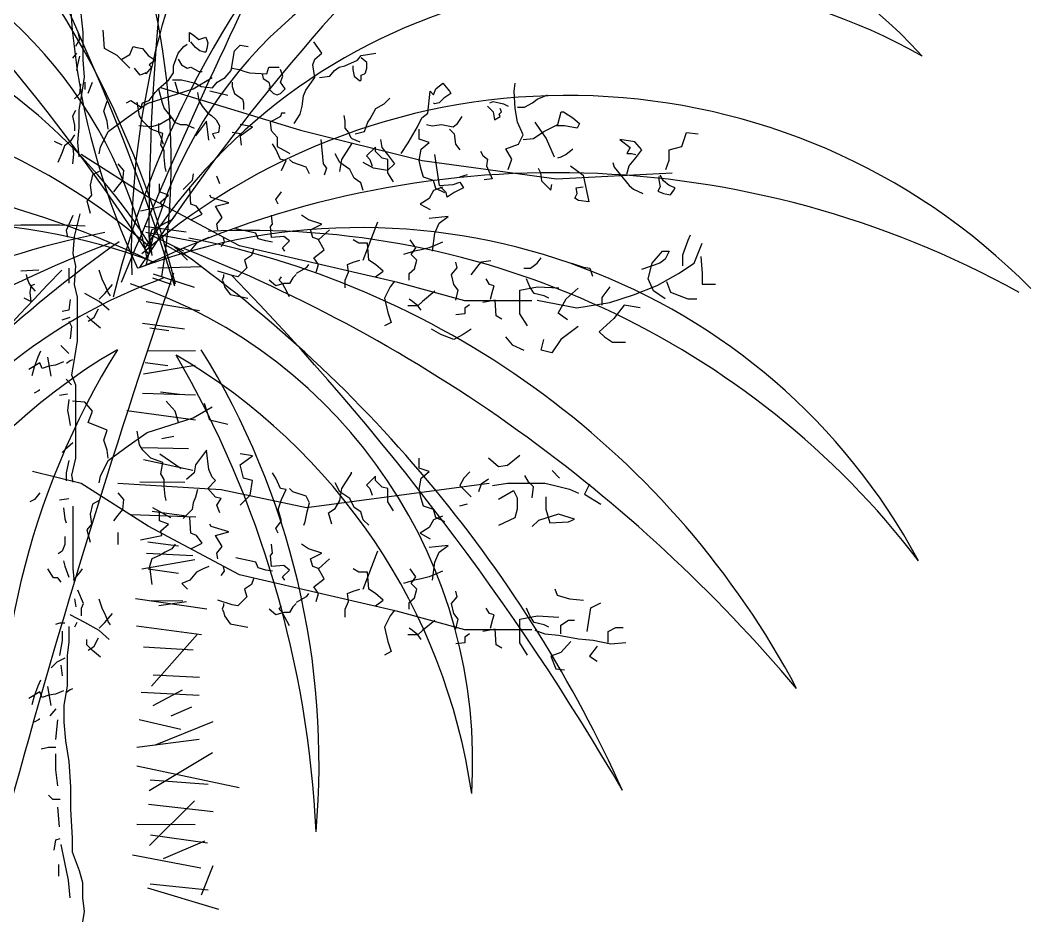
# Model space of a CAD drawing. Header units: millimetres. Extents: x 12377 to 30673, y 89761 to 101952.
# Drawn here: x 27185.1 to 27482.4, y 98286.8 to 98550.4 of the extents above; entities that cross this region are included whole.
import ezdxf

# ---------------------------------------------------------------- set-up
doc = ezdxf.new("R2010")
doc.units = ezdxf.units.MM

# ---------------------------------------------------------------- blocks, each defined once
blk = doc.blocks.new('A$C22A02627')
for p, q in [((240.97, 428.53), (240.58, 432.43)), ((241.36, 425.02), (240.97, 428.53)), ((239.65, 425.41), (240.22, 422.84)), ((247.61, 420.17), (247.27, 425.59)), ((240.22, 422.84), (239.08, 420.84)), ((241.36, 421.51), (241.36, 425.02)), ((272.65, 424.91), (273.66, 424.23)), ((272.65, 424.23), (272.65, 424.91)), ((272.65, 422.2), (272.65, 424.23)), ((274.34, 420.51), (272.99, 422.2)), ((273.66, 424.23), (275.36, 422.88)), ((275.36, 422.88), (277.39, 423.56)), ((277.39, 423.56), (278.06, 421.86)), ((311.56, 418.81), (309.2, 422.2)), ((241.36, 416.84), (241.36, 421.51)), ((251.33, 418.14), (247.61, 420.17)), ((255.05, 418.48), (256.07, 420.85)), ((256.07, 420.85), (257.08, 420.51)), ((257.08, 420.51), (258.77, 420.17)), ((258.77, 420.17), (260.47, 418.14)), ((269.26, 418.81), (270.96, 420.85)), ((270.96, 420.85), (271.97, 421.52)), ((275.69, 419.49), (274.34, 420.51)), ((277.05, 419.15), (275.69, 419.49)), ((277.72, 420.17), (277.39, 419.15)), ((278.06, 421.86), (277.72, 420.17)), ((284.83, 413.73), (285.85, 419.49)), ((285.85, 419.49), (287.54, 421.19)), ((287.54, 421.19), (289.91, 420.85)), ((239.36, 418.84), (238.22, 417.41)), ((240.22, 417.98), (239.65, 415.41)), ((241.75, 411.77), (241.36, 416.84)), ((253.02, 416.44), (251.33, 418.14)), ((252.68, 417.12), (255.05, 418.48)), ((255.05, 414.41), (253.02, 416.44)), ((260.47, 418.14), (262.5, 416.78)), ((262.5, 416.78), (260.8, 415.43)), ((267.91, 415.09), (269.26, 418.81)), ((269.26, 417.12), (270.28, 415.43)), ((277.39, 419.15), (277.05, 419.15)), ((308.86, 415.43), (309.53, 417.12)), ((309.53, 417.12), (311.56, 418.81)), ((318.33, 415.09), (322.06, 416.78)), ((322.06, 416.78), (323.07, 418.14)), ((323.07, 418.14), (327.47, 418.81)), ((324.76, 416.11), (323.07, 417.46)), ((239.65, 415.41), (239.36, 413.69)), ((258.1, 412.38), (256.4, 414.41)), ((261.48, 414.75), (259.79, 412.72)), ((260.8, 415.43), (261.48, 414.75)), ((267.91, 413.06), (267.91, 415.09)), ((270.28, 415.43), (271.97, 414.41)), ((271.97, 414.41), (272.99, 414.75)), ((272.99, 414.75), (275.36, 413.4)), ((275.36, 413.4), (276.37, 413.4)), ((283.14, 411.7), (284.83, 413.73)), ((285.17, 414.41), (287.2, 414.07)), ((287.2, 414.07), (288.89, 413.4)), ((288.89, 413.4), (290.25, 413.06)), ((295.32, 412.72), (296, 414.75)), ((296, 414.75), (299.04, 414.75)), ((300.06, 412.04), (299.38, 414.07)), ((309.53, 411.7), (308.86, 415.43)), ((313.93, 412.04), (315.29, 413.73)), ((315.29, 413.73), (316.64, 414.75)), ((316.64, 414.75), (318.33, 415.09)), ((320.7, 415.09), (320.7, 414.07)), ((320.7, 414.07), (321.04, 412.04)), ((324.42, 413.06), (324.76, 414.41)), ((324.76, 414.41), (324.76, 416.11)), ((240.97, 406.7), (241.75, 411.77)), ((241.89, 408.11), (241.89, 410.35)), ((242.77, 407.02), (244.09, 410.31)), ((259.79, 413.06), (258.1, 412.38)), ((259.79, 412.72), (259.79, 413.06)), ((263.51, 408.32), (266.56, 411.03)), ((266.56, 411.03), (267.91, 413.06)), ((267.57, 411.03), (270.28, 411.03)), ((269.42, 407.02), (268.43, 410.31)), ((270.28, 411.03), (274.34, 410.01)), ((273.7, 408.34), (279.29, 411.63)), ((279.42, 408.66), (280.77, 410.35)), ((280.77, 410.35), (283.14, 411.7)), ((285.17, 410.35), (285.17, 408.99)), ((290.25, 413.06), (295.32, 412.72)), ((293.97, 412.72), (294.31, 411.36)), ((294.31, 411.36), (296, 410.35)), ((296, 410.35), (296.34, 408.66)), ((299.38, 410.35), (300.06, 412.04)), ((300.74, 408.32), (299.38, 410.35)), ((306.83, 407.98), (309.53, 411.7)), ((310.89, 411.7), (313.93, 412.04)), ((321.04, 412.04), (322.73, 410.69)), ((322.73, 410.69), (323.07, 411.03)), ((323.07, 412.38), (324.09, 412.72)), ((323.07, 411.03), (323.07, 412.38)), ((324.09, 412.72), (324.42, 413.06)), ((240.51, 409.69), (240.22, 406.83)), ((260.21, 404.06), (273.7, 408.34)), ((260.8, 404.93), (262.5, 407.3)), ((262.5, 407.3), (263.51, 408.32)), ((263.51, 408.32), (264.53, 404.25)), ((264.04, 408.73), (305.26, 396.17)), ((274.34, 410.01), (276.03, 408.99)), ((275.02, 407.3), (275.36, 404.93)), ((276.03, 408.99), (279.42, 408.66)), ((283.9, 406.36), (278.63, 407.68)), ((285.17, 408.99), (285.85, 406.96)), ((296.34, 408.66), (296, 408.32)), ((296, 408.32), (297.35, 406.96)), ((299.38, 406.96), (300.74, 408.32)), ((306.15, 406.28), (306.83, 407.98)), ((342.7, 401.2), (343.37, 407.64)), ((343.37, 407.64), (344.39, 406.62)), ((344.39, 406.62), (345.07, 408.32)), ((345.07, 408.32), (347.1, 410.01)), ((347.1, 410.01), (349.13, 407.64)), ((349.13, 407.64), (349.47, 406.96)), ((368.08, 407.64), (368.42, 410.01)), ((368.42, 402.56), (368.08, 407.64)), ((240.22, 406.83), (238.79, 405.4)), ((240.19, 402.02), (240.97, 406.7)), ((247.38, 401.75), (248.36, 404.72)), ((254.04, 404.25), (255.39, 404.93)), ((255.39, 404.93), (258.44, 402.9)), ((257.91, 400.44), (257.25, 404.39)), ((258.77, 404.25), (260.8, 404.93)), ((275.36, 404.93), (276.37, 403.24)), ((285.85, 406.96), (288.21, 405.27)), ((288.21, 405.27), (288.55, 404.25)), ((297.35, 406.96), (298.37, 406.62)), ((298.37, 406.62), (299.38, 406.96)), ((305.81, 403.24), (306.15, 406.28)), ((329.84, 403.91), (331.53, 405.61)), ((347.44, 405.61), (346.08, 404.25)), ((349.47, 406.96), (347.44, 405.61)), ((360.97, 404.25), (361.99, 404.59)), ((361.99, 404.59), (363.68, 404.25)), ((373.49, 404.25), (374.85, 405.27)), ((374.85, 405.27), (376.54, 405.95)), ((376.54, 405.95), (377.89, 406.62)), ((239.08, 401.97), (238.22, 400.25)), ((240.19, 396.95), (240.19, 402.02)), ((248.36, 398.79), (247.38, 401.75)), ((254.62, 400.11), (260.21, 404.06)), ((258.44, 402.9), (258.77, 404.25)), ((264.53, 404.25), (265.2, 402.56)), ((265.2, 402.56), (267.57, 399.51)), ((276.37, 403.24), (278.06, 401.2)), ((288.55, 404.25), (288.55, 402.22)), ((305.13, 400.87), (305.81, 403.24)), ((325.78, 399.51), (327.47, 402.56)), ((327.47, 402.56), (329.84, 403.91)), ((344.73, 403.91), (344.39, 404.25)), ((346.08, 404.25), (344.73, 403.91)), ((360.29, 403.24), (361.99, 401.54)), ((361.99, 401.54), (362.33, 399.17)), ((363.68, 404.25), (365.03, 403.91)), ((363.68, 400.87), (364.36, 401.54)), ((364.36, 401.54), (364.02, 402.56)), ((365.03, 403.91), (366.39, 403.24)), ((369.09, 398.5), (368.42, 402.56)), ((369.09, 402.9), (371.12, 402.9)), ((371.12, 402.9), (373.49, 404.25)), ((380.94, 397.82), (381.95, 401.54)), ((381.95, 401.54), (382.63, 401.54)), ((382.63, 401.54), (385.34, 399.85)), ((238.22, 400.25), (238.79, 397.68)), ((248.69, 396.48), (248.36, 398.79)), ((248.69, 395.83), (254.62, 400.11)), ((258.89, 398.79), (257.91, 400.44)), ((261.2, 396.48), (258.89, 398.79)), ((265.54, 398.83), (263.85, 397.82)), ((267.23, 399.85), (265.54, 398.83)), ((267.57, 399.51), (268.25, 398.5)), ((268.25, 398.5), (269.94, 397.82)), ((277.65, 398.79), (274.36, 394.51)), ((278.3, 393.19), (277.65, 398.79)), ((278.06, 401.2), (279.08, 400.53)), ((279.08, 400.53), (280.43, 399.17)), ((280.43, 399.17), (281.45, 397.48)), ((299.38, 400.19), (296.34, 398.5)), ((296.34, 398.5), (296.67, 396.12)), ((299.72, 401.2), (299.38, 400.19)), ((300.74, 401.2), (299.72, 401.2)), ((303.44, 398.16), (305.13, 400.87)), ((317.99, 400.53), (318.33, 398.83)), ((318.33, 398.83), (318.33, 396.8)), ((324.09, 395.79), (325.1, 398.5)), ((325.1, 398.5), (325.78, 399.51)), ((339.65, 397.14), (341.01, 399.85)), ((341.01, 399.85), (342.7, 401.2)), ((351.5, 398.16), (352.85, 400.19)), ((362.33, 399.17), (364.02, 400.19)), ((364.02, 400.19), (363.68, 400.87)), ((370.79, 394.77), (369.09, 398.5)), ((374.17, 398.5), (375.86, 396.12)), ((385.34, 399.85), (387.37, 398.16)), ((238.79, 397.68), (238.79, 395.96)), ((239.8, 392.66), (240.19, 396.95)), ((246.39, 391.22), (248.69, 395.83)), ((261.48, 397.14), (257.76, 397.48)), ((264.81, 395.17), (261.2, 396.48)), ((263.85, 397.82), (261.48, 397.14)), ((263.51, 398.16), (263.51, 395.45)), ((263.51, 395.45), (264.19, 394.09)), ((269.94, 397.82), (271.63, 397.82)), ((271.63, 397.82), (274, 396.8)), ((281.11, 395.45), (279.42, 395.11)), ((281.45, 397.48), (281.11, 395.45)), ((287.54, 395.11), (285.17, 395.45)), ((291.13, 397.14), (287.52, 397.8)), ((287.52, 394.51), (291.13, 397.14)), ((296.67, 396.12), (298.37, 394.09)), ((305.26, 396.17), (341.11, 387.2)), ((318.33, 396.8), (319.35, 395.45)), ((319.35, 395.45), (320.02, 394.09)), ((321.38, 395.11), (324.09, 395.79)), ((336.94, 392.4), (339.65, 397.14)), ((340.16, 393.52), (340.16, 396.48)), ((342.36, 397.82), (344.05, 397.48)), ((344.05, 397.48), (346.76, 397.82)), ((346.76, 397.82), (350.14, 397.14)), ((349.13, 396.46), (350.48, 395.11)), ((350.14, 397.14), (351.5, 398.16)), ((373.83, 393.75), (376.88, 395.79)), ((375.86, 396.12), (377.55, 393.75)), ((376.88, 395.79), (380.94, 397.82)), ((382.97, 397.48), (380.6, 397.48)), ((386.69, 396.8), (382.97, 397.48)), ((387.37, 398.16), (386.69, 396.8)), ((417.48, 391.38), (418.84, 395.45)), ((418.84, 395.45), (422.22, 395.11)), ((235.18, 391.72), (232.95, 392.84)), ((237.51, 392.86), (235.86, 391.55)), ((238.82, 394.84), (237.51, 392.86)), ((240.19, 388.37), (239.8, 392.66)), ((264.16, 391.87), (264.81, 395.17)), ((264.19, 394.09), (264.86, 392.06)), ((279.42, 395.11), (280.09, 393.75)), ((287.88, 391.72), (287.54, 395.11)), ((298.37, 394.09), (298.37, 391.38)), ((311.23, 393.42), (311.9, 386.3)), ((320.02, 394.09), (320.36, 393.75)), ((320.36, 393.75), (322.73, 392.74)), ((328.82, 393.42), (329.16, 391.04)), ((343.12, 392.53), (340.16, 393.52)), ((340.81, 390.56), (343.12, 392.53)), ((350.48, 395.11), (350.82, 392.06)), ((369.43, 392.06), (370.79, 394.77)), ((370.79, 393.42), (373.83, 393.75)), ((377.55, 393.75), (379.92, 388.34)), ((399.21, 393.42), (402.26, 391.04)), ((403.61, 392.74), (399.21, 393.42)), ((405.64, 390.37), (403.61, 392.74)), ((235.2, 389.57), (233.89, 386.61)), ((235.86, 391.55), (235.2, 389.57)), ((238.22, 391.68), (238.51, 389.1)), ((246.06, 389.24), (246.39, 391.22)), ((265.14, 390.23), (264.16, 391.87)), ((265.14, 388.25), (265.14, 390.23)), ((298.04, 390.56), (297.06, 392.2)), ((299.36, 387.59), (298.04, 390.56)), ((298.37, 391.38), (301.41, 389.69)), ((301.41, 389.69), (302.09, 389.35)), ((317.46, 387.59), (320.42, 392.2)), ((320.42, 392.2), (320.09, 392.2)), ((327.33, 391.22), (324.69, 388.58)), ((327.33, 389.9), (327.33, 391.22)), ((329.3, 387.92), (327.33, 389.9)), ((329.16, 391.04), (330.85, 389.01)), ((334.91, 389.35), (336.94, 392.4)), ((340.16, 387.27), (340.81, 390.56)), ((350.82, 392.06), (352.17, 390.37)), ((358.26, 390.03), (358.94, 388.67)), ((365.71, 390.71), (369.43, 392.06)), ((367.4, 387.66), (365.71, 390.71)), ((383.31, 389.01), (385.34, 390.71)), ((402.26, 391.04), (401.24, 389.35)), ((403.95, 388), (405.64, 390.37)), ((413.76, 390.37), (417.48, 391.38)), ((413.76, 387.32), (413.76, 390.37)), ((238.51, 389.1), (238.22, 386.24)), ((260.45, 376.44), (240.74, 389)), ((265.47, 385.29), (265.14, 388.25)), ((301.01, 387.27), (299.36, 387.59)), ((299.69, 384.3), (301.01, 387.27)), ((302.98, 386.61), (301.99, 387.59)), ((306.93, 385.29), (302.98, 386.61)), ((316.8, 386.61), (315.48, 389.24)), ((316.8, 383.97), (317.46, 387.59)), ((319.76, 384.63), (316.8, 386.61)), ((326.79, 384.95), (323.75, 386.64)), ((324.69, 388.58), (325.68, 387.59)), ((325.68, 387.59), (326.34, 385.62)), ((330.94, 387.59), (329.3, 387.92)), ((330.85, 389.01), (332.88, 386.3)), ((330.94, 383.64), (330.94, 387.59)), ((340.81, 384.63), (340.16, 387.27)), ((341.11, 387.2), (380.54, 381.82)), ((344.73, 389.01), (346.08, 379.87)), ((358.94, 388.67), (360.29, 387.66)), ((360.29, 387.66), (359.96, 385.63)), ((366.39, 384.61), (367.4, 387.66)), ((380.94, 388), (381.95, 388.34)), ((381.95, 388.34), (383.31, 389.01)), ((397.18, 386.64), (397.52, 385.29)), ((401.24, 389.35), (402.6, 389.35)), ((401.92, 385.63), (403.95, 388)), ((402.6, 389.35), (403.95, 389.01)), ((412.75, 384.61), (413.76, 387.32)), ((246.06, 383.97), (244.09, 382.99)), ((253.3, 384.3), (251.65, 386.28)), ((252.97, 381.34), (253.3, 384.3)), ((265.8, 383.97), (265.47, 385.29)), ((307.91, 383.31), (306.93, 385.29)), ((311.9, 386.3), (312.92, 384.95)), ((312.92, 384.95), (312.24, 382.92)), ((321.07, 382), (319.76, 384.63)), ((330.85, 384.27), (326.79, 384.95)), ((332.88, 386.3), (330.85, 384.27)), ((332.59, 381.01), (330.94, 383.64)), ((341.47, 382.33), (340.81, 384.63)), ((359.96, 385.63), (361.65, 381.9)), ((375.18, 384.95), (375.86, 383.59)), ((375.86, 383.59), (376.2, 381.22)), ((380.54, 381.82), (414.59, 383.62)), ((384.66, 385.63), (388.38, 382.92)), ((397.52, 385.29), (401.92, 379.87)), ((401.24, 383.26), (401.92, 385.63)), ((244.09, 382.99), (243.43, 380.02)), ((251.65, 379.69), (252.97, 381.34)), ((273.04, 381.01), (270.74, 378.71)), ((273.37, 381.34), (273.04, 381.01)), ((273.7, 383.31), (273.37, 381.34)), ((281.59, 380.35), (280.61, 382.66)), ((323.05, 380.68), (321.07, 382)), ((323.71, 378.38), (323.05, 380.68)), ((344.43, 381.34), (341.47, 382.33)), ((345.09, 379.03), (344.43, 381.34)), ((350.14, 380.21), (352.17, 380.88)), ((354.3, 382.99), (352, 382.33)), ((352.17, 380.88), (353.19, 379.19)), ((361.65, 381.9), (359.28, 381.56)), ((376.2, 381.22), (378.91, 378.51)), ((388.38, 382.92), (390.07, 375.13)), ((410.72, 382.58), (410.72, 381.56)), ((410.72, 381.56), (411.06, 379.53)), ((412.07, 381.22), (411.06, 382.92)), ((413.76, 379.87), (412.07, 381.22)), ((243.43, 380.02), (243.76, 377.06)), ((250.34, 378.05), (251.65, 379.69)), ((263.83, 378.05), (263.83, 380.35)), ((266.46, 377.06), (263.83, 378.05)), ((273.04, 374.43), (272.71, 379.03)), ((298.04, 375.74), (299.69, 378.05)), ((344.43, 378.38), (343.12, 376.07)), ((347.07, 379.36), (344.43, 378.38)), ((347.72, 377.72), (345.09, 379.03)), ((346.08, 379.87), (350.14, 380.21)), ((348.11, 377.84), (346.42, 379.53)), ((348.45, 376.48), (348.11, 377.84)), ((350.48, 377.84), (348.45, 376.48)), ((353.19, 379.19), (350.48, 377.84)), ((378.91, 378.51), (379.25, 380.21)), ((386.35, 379.19), (388.38, 379.53)), ((386.69, 377.5), (386.35, 379.19)), ((401.92, 379.87), (403.27, 378.85)), ((403.27, 378.85), (405.98, 377.5)), ((411.06, 379.53), (410.38, 378.18)), ((410.38, 378.18), (412.07, 377.5)), ((415.45, 379.19), (413.76, 379.87)), ((414.1, 377.16), (415.12, 378.51)), ((415.12, 378.51), (415.45, 379.19)), ((243.76, 377.06), (242.44, 375.41)), ((242.44, 375.41), (243.43, 371.79)), ((287.34, 362.1), (260.45, 376.44)), ((264.16, 375.08), (266.46, 377.06)), ((264.49, 373.77), (264.16, 375.08)), ((278.96, 376.4), (278.63, 377.06)), ((284.23, 374.75), (278.96, 376.4)), ((280.28, 373.77), (284.23, 374.75)), ((298.7, 374.43), (298.04, 375.74)), ((343.12, 376.07), (340.49, 374.43)), ((386.01, 376.14), (386.69, 377.5)), ((387.03, 375.47), (386.01, 376.14)), ((390.07, 375.13), (387.03, 375.47)), ((412.07, 377.5), (414.1, 377.16)), ((258.23, 372.45), (264.49, 373.77)), ((274.68, 373.77), (273.04, 374.43)), ((276.33, 371.46), (274.68, 373.77)), ((282.25, 370.47), (280.28, 373.77)), ((340.49, 374.43), (343.45, 372.78)), ((238.34, 371.06), (236.35, 366.68)), ((240.37, 371.56), (238.71, 364.9)), ((265.47, 368.83), (263.83, 367.84)), ((267.45, 369.82), (265.47, 368.83)), ((268.43, 371.13), (267.45, 369.82)), ((273.04, 369.82), (276.33, 371.46)), ((280.61, 368.5), (282.25, 370.47)), ((297.06, 368.5), (296.73, 371.13)), ((307.59, 369.82), (305.61, 371.13)), ((311.53, 368.5), (307.59, 369.82)), ((325.02, 361.26), (327.98, 369.16)), ((348.71, 370.8), (343.12, 370.15)), ((344.76, 365.87), (346.08, 368.83)), ((346.08, 368.83), (348.71, 370.8)), ((236.35, 366.68), (236.75, 364.69)), ((259.26, 367.95), (271.63, 366.27)), ((259.81, 366.14), (274.95, 363.28)), ((261.52, 366.85), (260.87, 364.55)), ((263.83, 367.84), (261.52, 366.85)), ((280.94, 366.85), (280.61, 368.5)), ((292.12, 365.87), (286.2, 367.18)), ((292.78, 364.22), (292.12, 365.87)), ((296.4, 367.84), (297.06, 368.5)), ((296.73, 364.55), (296.4, 367.84)), ((308.24, 366.85), (311.53, 368.5)), ((308.9, 364.55), (308.24, 366.85)), ((310.55, 363.89), (313.84, 366.85)), ((344.1, 360.6), (344.76, 365.87)), ((238.71, 364.9), (238.29, 359.91)), ((260.87, 364.55), (261.52, 359.28)), ((261.2, 365.4), (270.86, 360.65)), ((274.68, 362.9), (272.71, 360.6)), ((276.66, 363.89), (274.68, 362.9)), ((278.3, 364.55), (276.66, 363.89)), ((281.92, 361.91), (282.91, 363.23)), ((282.91, 363.23), (282.58, 364.55)), ((295.08, 363.56), (292.78, 364.22)), ((297.06, 363.23), (295.08, 363.56)), ((300.35, 364.88), (296.73, 364.55)), ((300.02, 361.59), (301.99, 363.56)), ((301.99, 363.56), (300.35, 364.88)), ((310.88, 363.89), (308.9, 364.55)), ((312.19, 360.93), (310.55, 363.89)), ((322.39, 362.9), (320.75, 363.89)), ((325.02, 362.9), (322.39, 362.9)), ((325.35, 357.96), (325.02, 362.9)), ((339.17, 361.59), (337.52, 363.89)), ((347.07, 363.23), (344.76, 362.24)), ((419.18, 363.68), (417.62, 359.4)), ((419.95, 365.24), (419.18, 363.68)), ((421.12, 357.07), (423.45, 362.9)), ((238.29, 359.91), (239.12, 356.17)), ((265.39, 362.54), (270.71, 359.52)), ((272.71, 360.6), (270.41, 359.61)), ((333.94, 351.34), (287.34, 362.1)), ((291.46, 360.93), (290.81, 359.28)), ((300.68, 360.6), (300.02, 361.59)), ((309.23, 358.62), (312.19, 360.93)), ((323.71, 357.96), (325.02, 361.26)), ((336.87, 359.94), (335.55, 359.61)), ((338.84, 360.6), (336.87, 359.94)), ((337.85, 359.61), (339.17, 361.59)), ((340.81, 360.93), (338.84, 360.6)), ((343.12, 361.59), (340.81, 360.93)), ((344.76, 362.24), (343.12, 361.59)), ((408.69, 357.07), (411.79, 360.57)), ((411.79, 360.57), (413.74, 360.57)), ((413.74, 360.57), (412.57, 358.24)), ((270.41, 359.61), (272.05, 357.96)), ((290.81, 359.28), (288.83, 357.96)), ((288.83, 357.96), (289.49, 355.66)), ((310.55, 356.65), (309.23, 358.62)), ((319.1, 356.65), (320.75, 357.3)), ((320.75, 357.3), (322.72, 357.96)), ((327.33, 356.65), (325.35, 357.96)), ((339.5, 357.96), (337.85, 359.61)), ((338.84, 355.33), (339.5, 357.96)), ((351.34, 355.66), (351.01, 357.3)), ((357.79, 356.68), (358.56, 357.46)), ((358.56, 357.46), (361.28, 357.85)), ((372.94, 355.51), (374.88, 357.07)), ((374.88, 357.07), (376.05, 358.63)), ((384.99, 357.07), (388.48, 355.9)), ((411.02, 357.07), (405.58, 355.13)), ((407.52, 352.4), (408.69, 357.07)), ((412.57, 358.24), (411.02, 357.07)), ((416.46, 353.96), (421.12, 357.07)), ((417.62, 359.4), (417.62, 356.29)), ((423.06, 359.01), (423.45, 353.96)), ((228.3, 355), (223.03, 354.67)), ((237.15, 355.52), (237.15, 353.53)), ((239.12, 356.17), (238.71, 350.76)), ((247.05, 352.04), (246.06, 355)), ((261.92, 353.85), (273.98, 349.92)), ((263.34, 355.7), (276.26, 356.04)), ((285.21, 353.35), (280.94, 354.67)), ((289.49, 355.66), (286.86, 353.02)), ((306.93, 355.66), (303.97, 354.01)), ((307.59, 356.65), (306.93, 355.66)), ((309.89, 354.34), (310.55, 356.65)), ((318.44, 352.04), (319.43, 354.34)), ((319.43, 354.34), (319.1, 356.65)), ((329.63, 354.67), (327.33, 356.65)), ((327.33, 353.02), (329.63, 354.67)), ((337.2, 354.01), (338.84, 355.33)), ((337.2, 352.04), (337.2, 354.01)), ((349.7, 353.68), (351.34, 355.66)), ((355.46, 353.57), (357.79, 356.68)), ((371, 355.51), (372.94, 355.51)), ((388.48, 355.9), (390.43, 355.51)), ((390.43, 355.51), (391.2, 353.18)), ((410.24, 350.46), (416.46, 353.96)), ((423.45, 353.96), (423.45, 350.85)), ((225.01, 352.37), (224.68, 353.68)), ((225.33, 351.38), (225.01, 352.37)), ((225.99, 350.39), (225.33, 351.38)), ((237.15, 353.53), (237.15, 351.14)), ((247.71, 350.72), (247.05, 352.04)), ((261.77, 352.72), (267.24, 350.83)), ((282.58, 353.02), (282.25, 352.04)), ((282.25, 352.04), (282.58, 351.38)), ((282.58, 353.68), (282.58, 353.02)), ((282.58, 351.38), (282.91, 350.06)), ((286.86, 353.02), (285.21, 353.35)), ((298.04, 350.39), (296.07, 352.04)), ((300.35, 351.05), (298.04, 350.39)), ((299.03, 352.04), (299.69, 353.02)), ((300.02, 351.05), (299.03, 352.04)), ((300.68, 349.73), (300.02, 351.05)), ((301.99, 351.05), (300.35, 351.05)), ((302.98, 352.7), (301.99, 351.05)), ((303.97, 353.68), (302.98, 352.7)), ((318.44, 349.73), (318.44, 352.04)), ((332.92, 351.71), (331.6, 350.06)), ((353.65, 345.95), (333.94, 351.34)), ((350.36, 350.72), (349.7, 353.68)), ((360.88, 350.72), (359.9, 352.37)), ((372.73, 350.06), (371.74, 352.37)), ((409.07, 348.9), (407.52, 352.4)), ((412.96, 351.63), (414.13, 348.52)), ((423.45, 350.85), (427.34, 350.85)), ((225.99, 350.39), (225.66, 348.42)), ((225.66, 348.42), (225.99, 345.78)), ((226.98, 350.72), (225.99, 350.39)), ((227.31, 348.74), (225.99, 350.39)), ((238.71, 350.76), (239.54, 347.02)), ((246.06, 345.78), (241.78, 348.09)), ((246.06, 346.44), (247.71, 348.09)), ((248.69, 348.42), (247.71, 350.72)), ((247.71, 348.09), (250.01, 350.72)), ((249.35, 347.43), (248.69, 348.42)), ((282.91, 350.06), (284.55, 347.76)), ((301.99, 347.1), (300.68, 349.73)), ((331.6, 350.06), (329.96, 346.77)), ((344.76, 348.74), (341.14, 345.78)), ((351.67, 349.07), (350.36, 350.72)), ((351.01, 346.11), (351.67, 349.07)), ((362.2, 350.39), (360.88, 350.72)), ((361.21, 346.44), (361.87, 349.07)), ((361.87, 349.07), (362.2, 350.39)), ((369.77, 349.07), (375.03, 350.06)), ((369.77, 345.45), (369.77, 349.07)), ((374.04, 348.09), (372.73, 350.06)), ((377, 347.43), (374.04, 348.09)), ((375.03, 350.06), (381.28, 349.73)), ((383.43, 346.57), (386.93, 349.68)), ((396.25, 350.07), (393.92, 346.96)), ((403.25, 347.74), (410.24, 350.46)), ((412.57, 346.57), (409.07, 348.9)), ((414.13, 348.52), (419.18, 346.57)), ((225.99, 345.78), (224.02, 346.77)), ((237.55, 346.35), (237.15, 343.17)), ((239.54, 347.02), (239.54, 344.11)), ((249.02, 343.15), (246.06, 345.78)), ((259.84, 345.78), (275.6, 343.1)), ((284.55, 347.76), (289.82, 346.77)), ((329.96, 346.77), (330.94, 342.49)), ((338.18, 345.78), (337.2, 346.44)), ((339.83, 344.46), (338.18, 345.78)), ((341.14, 345.78), (339.83, 344.46)), ((373.37, 345.95), (353.65, 345.95)), ((362.53, 346.11), (358.91, 345.45)), ((362.86, 341.5), (362.53, 346.11)), ((369.77, 342.16), (369.77, 345.45)), ((374.88, 346.18), (386.54, 343.85)), ((378.32, 346.77), (377, 347.43)), ((381.1, 342.29), (383.43, 346.57)), ((386.54, 343.85), (396.25, 345.41)), ((393.92, 346.96), (393.92, 344.63)), ((396.25, 345.41), (403.25, 347.74)), ((419.18, 346.57), (421.9, 346.57)), ((237.15, 343.17), (235.16, 342.77)), ((239.54, 344.11), (239.54, 338.7)), ((245.73, 343.48), (244.42, 340.84)), ((330.94, 342.49), (331.93, 339.53)), ((339.83, 344.46), (336.87, 344.46)), ((340.81, 343.15), (339.83, 344.46)), ((353.65, 342.16), (351.01, 341.83)), ((354.96, 344.79), (353.65, 343.81)), ((353.65, 343.81), (353.65, 342.16)), ((372.07, 338.54), (369.77, 342.16)), ((383.82, 340.35), (381.1, 342.29)), ((400.53, 344.63), (397.42, 340.74)), ((405.19, 343.85), (400.53, 344.63)), ((235.16, 340.38), (237.55, 341.17)), ((237.15, 339.98), (237.95, 338.38)), ((244.09, 339.86), (242.44, 341.5)), ((244.42, 340.84), (242.77, 339.86)), ((246.39, 337.88), (244.09, 339.86)), ((258.81, 339.38), (271.18, 337.7)), ((331.93, 339.53), (329.96, 338.54)), ((364.5, 340.51), (362.86, 341.5)), ((397.42, 340.74), (393.14, 336.85)), ((237.95, 338.38), (237.55, 334.8)), ((239.54, 338.7), (239.54, 334.13)), ((260.91, 337.95), (266.53, 337.19)), ((346.52, 336.07), (343.8, 337.63)), ((350.41, 334.52), (346.52, 336.07)), ((353.13, 336.07), (350.41, 334.52)), ((355.46, 337.63), (353.13, 336.07)), ((386.93, 338.41), (381.88, 334.52)), ((393.14, 336.85), (394.7, 335.3)), ((239.54, 334.13), (238.71, 328.72)), ((365.56, 335.3), (367.5, 332.96)), ((367.5, 332.96), (371, 331.41)), ((376.05, 331.41), (376.83, 334.52)), ((381.88, 334.52), (379.16, 330.63)), ((394.7, 335.3), (397.03, 333.74)), ((397.03, 333.74), (400.92, 333.74)), ((228.77, 331.17), (228.04, 329.35)), ((234.76, 332.8), (237.15, 330.41)), ((260.3, 331.25), (274.42, 331.28)), ((379.16, 330.63), (376.05, 331.41)), ((228.62, 327.67), (226.32, 326.36)), ((228.04, 329.35), (226.95, 326.43)), ((229.28, 326.03), (228.62, 327.67)), ((231.91, 323.72), (230.93, 329.32)), ((233.23, 327.02), (231.26, 326.69)), ((235.53, 328), (233.23, 327.02)), ((237.5, 328.25), (236.41, 327.53)), ((238.23, 328.62), (237.5, 328.25)), ((238.71, 328.72), (237.88, 324.15)), ((259.53, 327.83), (266.28, 326.92)), ((226.32, 326.36), (225.33, 325.7)), ((226.95, 326.43), (226.23, 323.89)), ((231.26, 326.69), (229.28, 326.03)), ((237.88, 324.15), (239.12, 321.24)), ((259.07, 324.46), (274.3, 326.97)), ((236.35, 322.84), (237.95, 321.24)), ((239.12, 321.24), (239.12, 316.66)), ((228.41, 319.52), (226.95, 318.79)), ((228.41, 319.88), (228.41, 319.52)), ((236.75, 318.45), (234.36, 318.06)), ((258.76, 318.8), (274.38, 318.29)), ((264.09, 319.2), (269.71, 318.43)), ((237.15, 316.86), (236.75, 313.67)), ((241.78, 316.1), (238.17, 316.43)), ((239.12, 316.66), (239.12, 312.92)), ((244.09, 313.46), (241.78, 316.1)), ((268.43, 313.46), (265.8, 316.43)), ((278.63, 310.83), (276.99, 315.77)), ((236.75, 313.67), (237.15, 311.68)), ((239.12, 312.92), (239.12, 309.59)), ((242.77, 310.17), (244.09, 313.46)), ((254.18, 313.67), (274.41, 310.92)), ((269.42, 310.17), (268.43, 313.46)), ((273.7, 311.49), (279.29, 314.78)), ((237.15, 311.68), (237.55, 309.29)), ((239.12, 309.59), (239.12, 303.77)), ((248.36, 307.87), (242.77, 310.17)), ((260.21, 307.21), (273.7, 311.49)), ((283.9, 309.51), (278.63, 310.83)), ((247.38, 304.9), (248.36, 307.87)), ((254.62, 303.26), (260.21, 307.21)), ((257.91, 303.59), (257.25, 307.54)), ((238.34, 304.11), (235.95, 302.11)), ((239.12, 303.77), (239.12, 299.61)), ((248.36, 301.94), (247.38, 304.9)), ((248.69, 298.98), (254.62, 303.26)), ((258.89, 301.94), (257.91, 303.59)), ((264.5, 305.4), (268.03, 306.06)), ((235.95, 302.11), (235.16, 301.32)), ((248.69, 299.64), (248.36, 301.94)), ((258.8, 302.78), (272.28, 302.43)), ((261.2, 299.64), (258.89, 301.94)), ((263.89, 300.9), (270.18, 296.61)), ((277.65, 301.94), (274.36, 297.66)), ((278.3, 296.34), (277.65, 301.94)), ((291.13, 300.29), (287.52, 300.95)), ((287.52, 297.66), (291.13, 300.29)), ((369.78, 300.39), (366.12, 297.45)), ((237.15, 298.93), (236.35, 295.34)), ((239.12, 299.61), (237.88, 294.62)), ((246.39, 294.37), (248.69, 298.98)), ((259.09, 299.26), (273.55, 296.15)), ((264.81, 298.32), (261.2, 299.64)), ((264.16, 295.03), (264.81, 298.32)), ((274.36, 297.66), (274.03, 295.36)), ((288.5, 293.71), (287.52, 297.66)), ((340.16, 296.67), (340.16, 299.64)), ((363.55, 297.08), (360.62, 299.65)), ((366.12, 297.45), (363.55, 297.08)), ((240.74, 292.15), (226.4, 295.74)), ((236.35, 295.34), (236.35, 292.95)), ((237.88, 294.62), (238.29, 292.54)), ((246.06, 292.39), (246.39, 294.37)), ((265.14, 293.38), (264.16, 295.03)), ((274.03, 295.36), (271.72, 293.38)), ((279.29, 294.04), (278.3, 296.34)), ((298.04, 293.71), (297.06, 295.36)), ((317.46, 290.75), (320.42, 295.36)), ((320.42, 295.36), (320.09, 295.36)), ((327.33, 294.37), (324.69, 291.73)), ((327.33, 293.05), (327.33, 294.37)), ((343.12, 295.69), (340.16, 296.67)), ((340.81, 293.71), (343.12, 295.69)), ((355.12, 295.62), (353.29, 293.78)), ((372.35, 292.68), (371.25, 294.52)), ((379.31, 295.98), (381.51, 293.78)), ((260.45, 279.6), (240.74, 292.15)), ((281.96, 290.36), (251.49, 292.15)), ((258.05, 292.66), (271.24, 292.54)), ((265.14, 291.41), (265.14, 293.38)), ((265.47, 288.44), (265.14, 291.41)), ((277.97, 290.75), (280.28, 293.05)), ((280.28, 293.05), (279.29, 294.04)), ((291.13, 293.05), (288.5, 293.71)), ((290.48, 288.77), (291.13, 293.05)), ((299.36, 290.75), (298.04, 293.71)), ((360.82, 292.15), (307.05, 284.98)), ((316.8, 289.76), (315.48, 292.39)), ((324.69, 291.73), (325.68, 290.75)), ((329.3, 291.08), (327.33, 293.05)), ((340.16, 290.42), (340.81, 293.71)), ((353.29, 293.78), (352.19, 291.58)), ((352.19, 291.58), (355.48, 288.28)), ((358.42, 291.95), (357.68, 289.75)), ((360.62, 293.42), (358.42, 291.95)), ((361.72, 291.58), (366.12, 292.32)), ((366.12, 292.32), (369.78, 292.32)), ((369.78, 292.32), (372.72, 292.32)), ((373.82, 291.21), (372.35, 292.68)), ((372.72, 292.32), (377.11, 292.32)), ((377.11, 292.32), (380.05, 291.58)), ((380.05, 291.58), (384.45, 290.48)), ((390.31, 291.95), (388.85, 289.01)), ((228.62, 289.43), (226.98, 287.45)), ((253.3, 287.45), (251.65, 289.43)), ((265.8, 287.13), (265.47, 288.44)), ((275.01, 290.42), (274.36, 288.11)), ((280.28, 288.11), (277.97, 290.75)), ((307.05, 284.98), (281.96, 290.36)), ((287.52, 285.81), (290.48, 288.77)), ((301.01, 290.42), (299.36, 290.75)), ((299.69, 287.45), (301.01, 290.42)), ((302.98, 289.76), (301.99, 290.75)), ((306.93, 288.44), (302.98, 289.76)), ((307.91, 286.47), (306.93, 288.44)), ((316.8, 287.13), (317.46, 290.75)), ((319.76, 287.78), (316.8, 289.76)), ((325.68, 290.75), (326.34, 288.77)), ((330.94, 290.75), (329.3, 291.08)), ((330.94, 286.8), (330.94, 290.75)), ((340.81, 287.78), (340.16, 290.42)), ((363.55, 287.55), (367.95, 290.11)), ((367.95, 290.11), (369.05, 287.91)), ((373.45, 287.91), (373.82, 291.21)), ((384.45, 290.48), (387.01, 289.38)), ((388.85, 289.01), (393.61, 286.08)), ((226.98, 287.45), (225.66, 286.8)), ((234.36, 287.37), (237.15, 287.77)), ((238.29, 285.47), (238.29, 280.06)), ((244.09, 286.14), (243.43, 283.17)), ((246.06, 287.13), (244.09, 286.14)), ((252.97, 284.49), (253.3, 287.45)), ((273.7, 286.47), (273.37, 284.49)), ((274.36, 288.11), (273.7, 286.47)), ((281.92, 287.78), (280.28, 288.11)), ((280.61, 285.81), (281.92, 287.78)), ((281.59, 283.5), (280.61, 285.81)), ((298.7, 284.49), (299.69, 287.45)), ((307.26, 283.83), (307.91, 286.47)), ((315.48, 284.82), (316.8, 287.13)), ((321.07, 285.15), (319.76, 287.78)), ((332.59, 284.16), (330.94, 286.8)), ((341.47, 285.48), (340.81, 287.78)), ((344.43, 284.49), (341.47, 285.48)), ((354.3, 286.14), (352, 285.48)), ((369.05, 287.91), (369.05, 284.61)), ((377.48, 288.28), (377.48, 284.61)), ((235.56, 284.98), (235.95, 281.79)), ((243.43, 283.17), (243.76, 280.21)), ((250.34, 281.2), (251.65, 282.85)), ((251.65, 282.85), (252.97, 284.49)), ((255.5, 283.1), (274.47, 282.35)), ((261.6, 284.04), (271.72, 282.66)), ((261.75, 285.16), (267.07, 282.15)), ((263.83, 281.2), (263.83, 283.5)), ((273.04, 284.16), (270.74, 281.86)), ((273.37, 284.49), (273.04, 284.16)), ((299.69, 281.2), (298.7, 284.49)), ((306.6, 280.87), (307.26, 283.83)), ((313.51, 283.5), (315.48, 284.82)), ((314.49, 280.21), (313.51, 283.5)), ((323.05, 283.83), (321.07, 285.15)), ((323.71, 281.53), (323.05, 283.83)), ((345.09, 282.19), (344.43, 284.49)), ((347.07, 282.52), (344.43, 281.53)), ((369.05, 284.61), (368.32, 282.04)), ((381.15, 283.14), (375.28, 281.31)), ((377.48, 284.61), (378.58, 280.58)), ((385.91, 281.68), (381.15, 283.14)), ((235.95, 281.79), (236.35, 280.59)), ((238.29, 280.06), (238.29, 276.32)), ((243.76, 280.21), (242.44, 278.57)), ((287.34, 265.25), (260.45, 279.6)), ((266.46, 280.21), (263.83, 281.2)), ((264.16, 278.24), (266.46, 280.21)), ((273.04, 277.58), (272.71, 282.19)), ((278.96, 279.55), (278.63, 280.21)), ((284.23, 277.91), (278.96, 279.55)), ((298.04, 278.89), (299.69, 281.2)), ((306.27, 279.88), (306.6, 280.87)), ((325.35, 279.88), (323.71, 281.53)), ((344.43, 281.53), (343.12, 279.22)), ((347.72, 280.87), (345.09, 282.19)), ((368.32, 282.04), (363.55, 279.84)), ((375.28, 281.31), (373.45, 279.48)), ((378.58, 280.58), (384.08, 280.94)), ((384.08, 280.94), (385.91, 281.68)), ((235.95, 276.61), (235.95, 274.22)), ((242.44, 278.57), (243.43, 274.94)), ((251.49, 277.8), (251.49, 274.22)), ((258.23, 275.6), (264.49, 276.92)), ((264.49, 276.92), (264.16, 278.24)), ((274.68, 276.92), (273.04, 277.58)), ((276.33, 274.61), (274.68, 276.92)), ((280.28, 276.92), (284.23, 277.91)), ((282.25, 273.63), (280.28, 276.92)), ((298.7, 277.58), (298.04, 278.89)), ((343.12, 279.22), (340.49, 277.58)), ((340.49, 277.58), (343.45, 275.93)), ((235.95, 274.22), (235.16, 272.22)), ((238.29, 276.32), (238.29, 271.33)), ((260.38, 275.04), (269.37, 273.82)), ((268.43, 274.29), (267.45, 272.97)), ((273.04, 272.97), (276.33, 274.61)), ((280.61, 271.65), (282.25, 273.63)), ((297.06, 271.65), (296.73, 274.29)), ((307.59, 272.97), (305.61, 274.29)), ((348.71, 273.96), (343.12, 273.3)), ((346.08, 271.98), (348.71, 273.96)), ((235.16, 272.22), (233.96, 271.43)), ((238.29, 271.33), (238.29, 267.17)), ((259.92, 271.67), (273.56, 270.96)), ((263.83, 270.99), (261.52, 270)), ((265.47, 271.98), (263.83, 270.99)), ((267.45, 272.97), (265.47, 271.98)), ((280.94, 270), (280.61, 271.65)), ((296.4, 270.99), (297.06, 271.65)), ((296.73, 267.7), (296.4, 270.99)), ((311.53, 271.65), (307.59, 272.97)), ((308.24, 270), (311.53, 271.65)), ((325.02, 264.41), (327.98, 272.31)), ((344.76, 269.02), (346.08, 271.98)), ((235.56, 269.43), (235.95, 267.84)), ((235.95, 267.84), (237.15, 264.65)), ((258.61, 267.07), (274.16, 269.81)), ((261.52, 270), (260.87, 267.7)), ((260.87, 267.7), (261.52, 262.43)), ((278.3, 267.7), (276.66, 267.04)), ((282.91, 266.38), (282.58, 267.7)), ((292.12, 269.02), (286.2, 270.33)), ((292.78, 267.37), (292.12, 269.02)), ((300.35, 268.03), (296.73, 267.7)), ((301.99, 266.71), (300.35, 268.03)), ((308.9, 267.7), (308.24, 270)), ((310.88, 267.04), (308.9, 267.7)), ((310.55, 267.04), (313.84, 270)), ((344.1, 263.75), (344.76, 269.02)), ((232.57, 264.41), (230.93, 267.04)), ((238.29, 267.17), (238.71, 263.01)), ((238.49, 263.75), (240.47, 266.05)), ((240.47, 266.05), (241.13, 267.04)), ((260.43, 267.02), (269.43, 265.79)), ((274.68, 266.05), (272.71, 263.75)), ((276.66, 267.04), (274.68, 266.05)), ((281.92, 265.07), (282.91, 266.38)), ((333.94, 254.49), (287.34, 265.25)), ((295.08, 266.71), (292.78, 267.37)), ((297.06, 266.38), (295.08, 266.71)), ((300.02, 264.74), (301.99, 266.71)), ((300.68, 263.75), (300.02, 264.74)), ((312.19, 264.08), (310.55, 267.04)), ((322.39, 266.05), (320.75, 267.04)), ((325.02, 266.05), (322.39, 266.05)), ((325.35, 261.12), (325.02, 266.05)), ((339.17, 264.74), (337.52, 267.04)), ((337.85, 262.76), (339.17, 264.74)), ((343.12, 264.74), (340.81, 264.08)), ((344.76, 265.4), (343.12, 264.74)), ((347.07, 266.38), (344.76, 265.4)), ((233.89, 264.41), (232.57, 264.41)), ((234.88, 263.09), (233.89, 264.41)), ((272.71, 263.75), (270.41, 262.76)), ((270.41, 262.76), (272.05, 261.12)), ((290.81, 262.43), (288.83, 261.12)), ((291.46, 264.08), (290.81, 262.43)), ((309.23, 261.77), (312.19, 264.08)), ((310.55, 259.8), (309.23, 261.77)), ((323.71, 261.12), (325.02, 264.41)), ((336.87, 263.09), (335.55, 262.76)), ((338.84, 263.75), (336.87, 263.09)), ((339.5, 261.12), (337.85, 262.76)), ((340.81, 264.08), (338.84, 263.75)), ((241.46, 256.84), (239.81, 260.79)), ((289.49, 258.81), (286.86, 256.18)), ((288.83, 261.12), (289.49, 258.81)), ((306.93, 258.81), (303.97, 257.16)), ((307.59, 259.8), (306.93, 258.81)), ((309.89, 257.49), (310.55, 259.8)), ((319.1, 259.8), (320.75, 260.46)), ((319.43, 257.49), (319.1, 259.8)), ((320.75, 260.46), (322.72, 261.12)), ((327.33, 259.8), (325.35, 261.12)), ((329.63, 257.82), (327.33, 259.8)), ((338.84, 258.48), (339.5, 261.12)), ((349.7, 256.84), (351.34, 258.81)), ((351.34, 258.81), (351.01, 260.46)), ((380.05, 261.13), (380.78, 259.3)), ((380.78, 259.3), (384.45, 258.2)), ((238.74, 258.27), (239.14, 255.88)), ((240.8, 255.52), (241.46, 256.84)), ((247.05, 255.19), (246.06, 258.15)), ((256.73, 258.33), (277.68, 255.26)), ((261.46, 257.71), (270.61, 257.62)), ((263.56, 256.29), (271.73, 257.46)), ((285.21, 256.51), (280.94, 257.82)), ((282.58, 256.18), (282.25, 255.19)), ((282.58, 256.84), (282.58, 256.18)), ((286.86, 256.18), (285.21, 256.51)), ((299.03, 255.19), (299.69, 256.18)), ((302.98, 255.85), (301.99, 254.2)), ((303.97, 256.84), (302.98, 255.85)), ((318.44, 255.19), (319.43, 257.49)), ((327.33, 256.18), (329.63, 257.82)), ((337.2, 257.16), (338.84, 258.48)), ((337.2, 255.19), (337.2, 257.16)), ((350.36, 253.87), (349.7, 256.84)), ((384.45, 258.2), (388.48, 257.83)), ((390.68, 255.63), (393.61, 257.1)), ((241.78, 251.24), (237.51, 253.54)), ((240.8, 253.21), (240.8, 255.52)), ((247.71, 253.87), (247.05, 255.19)), ((248.69, 251.57), (247.71, 253.87)), ((247.71, 251.24), (250.01, 253.87)), ((282.25, 255.19), (282.58, 254.53)), ((282.58, 254.53), (282.91, 253.21)), ((282.91, 253.21), (284.55, 250.91)), ((298.04, 253.54), (296.07, 255.19)), ((300.35, 254.2), (298.04, 253.54)), ((300.02, 254.2), (299.03, 255.19)), ((300.68, 252.88), (300.02, 254.2)), ((301.99, 254.2), (300.35, 254.2)), ((301.99, 250.25), (300.68, 252.88)), ((318.44, 252.88), (318.44, 255.19)), ((331.6, 253.21), (329.96, 249.92)), ((332.92, 254.86), (331.6, 253.21)), ((353.65, 249.11), (333.94, 254.49)), ((351.67, 252.23), (350.36, 253.87)), ((360.88, 253.87), (359.9, 255.52)), ((362.2, 253.54), (360.88, 253.87)), ((361.87, 252.23), (362.2, 253.54)), ((369.77, 252.23), (375.03, 253.21)), ((372.73, 253.21), (371.74, 255.52)), ((374.04, 251.24), (372.73, 253.21)), ((375.03, 253.21), (381.28, 252.88)), ((389.58, 248.66), (390.68, 255.63)), ((234.36, 251.1), (233.17, 250.7)), ((235.95, 251.1), (234.36, 251.1)), ((237.13, 250.09), (237.13, 245.57)), ((239.48, 251.24), (238.82, 249.92)), ((246.06, 248.93), (241.78, 251.24)), ((246.06, 249.59), (247.71, 251.24)), ((249.35, 250.58), (248.69, 251.57)), ((257.02, 250.31), (276.13, 247.71)), ((284.55, 250.91), (289.82, 249.92)), ((329.96, 249.92), (330.94, 245.64)), ((344.76, 251.9), (341.14, 248.93)), ((351.01, 249.26), (351.67, 252.23)), ((361.21, 249.59), (361.87, 252.23)), ((369.77, 248.6), (369.77, 252.23)), ((377, 250.58), (374.04, 251.24)), ((378.32, 249.92), (377, 250.58)), ((381.88, 250.49), (384.08, 251.96)), ((381.88, 247.93), (381.88, 250.49)), ((384.08, 251.96), (385.91, 251.96)), ((395.81, 248.66), (398.01, 249.76)), ((398.01, 249.76), (400.21, 249.76)), ((235.16, 248.71), (235.16, 245.92)), ((249.02, 246.3), (246.06, 248.93)), ((275.01, 247.86), (261.47, 232.52)), ((339.83, 247.62), (336.87, 247.62)), ((338.18, 248.93), (337.2, 249.59)), ((339.83, 247.62), (338.18, 248.93)), ((341.14, 248.93), (339.83, 247.62)), ((340.81, 246.3), (339.83, 247.62)), ((373.37, 249.11), (353.65, 249.11)), ((354.96, 247.95), (353.65, 246.96)), ((353.65, 246.96), (353.65, 245.31)), ((362.53, 249.26), (358.91, 248.6)), ((362.86, 244.65), (362.53, 249.26)), ((369.77, 245.31), (369.77, 248.6)), ((374.18, 249.03), (377.11, 247.93)), ((377.11, 247.93), (381.15, 247.56)), ((381.15, 247.56), (387.01, 246.46)), ((395.81, 245.36), (395.81, 248.66)), ((235.16, 245.92), (234.36, 241.53)), ((237.13, 245.57), (236.63, 241.55)), ((242.44, 244.65), (242.44, 246.3)), ((244.09, 243.01), (242.44, 244.65)), ((244.42, 244), (242.77, 243.01)), ((245.73, 246.63), (244.42, 244)), ((259.05, 244.09), (273.72, 243.22)), ((330.94, 245.64), (331.93, 242.68)), ((353.65, 245.31), (351.01, 244.98)), ((364.5, 243.67), (362.86, 244.65)), ((372.07, 241.69), (369.77, 245.31)), ((384.81, 245.72), (381.88, 242.42)), ((387.01, 246.46), (391.41, 246.09)), ((392.51, 244.26), (390.31, 241.32)), ((391.41, 246.09), (396.54, 244.99)), ((396.54, 244.99), (400.94, 245.36)), ((236.63, 241.55), (236.63, 237.53)), ((246.39, 241.03), (244.09, 243.01)), ((331.93, 242.68), (329.96, 241.69)), ((381.88, 242.42), (378.95, 241.32)), ((378.95, 241.32), (380.41, 237.65)), ((390.31, 241.32), (392.51, 239.85)), ((233.57, 239.54), (231.97, 237.95)), ((235.95, 240.74), (233.57, 239.54)), ((234.76, 238.74), (235.16, 235.56)), ((236.63, 237.53), (236.63, 232.51)), ((261.93, 235.89), (275.58, 235.19)), ((380.41, 237.65), (382.98, 237.29)), ((228.04, 232.5), (226.95, 229.59)), ((228.77, 234.32), (228.04, 232.5)), ((231.91, 226.87), (230.93, 232.47)), ((236.63, 232.51), (235.63, 226.98)), ((226.32, 229.51), (225.33, 228.85)), ((226.95, 229.59), (226.23, 227.04)), ((228.62, 230.83), (226.32, 229.51)), ((229.28, 229.18), (228.62, 230.83)), ((231.26, 229.84), (229.28, 229.18)), ((233.23, 230.17), (231.26, 229.84)), ((235.53, 231.15), (233.23, 230.17)), ((237.5, 231.41), (236.41, 230.68)), ((238.23, 231.77), (237.5, 231.41)), ((258.36, 230.71), (275.49, 229.88)), ((270.47, 231.3), (261.83, 226.75)), ((235.63, 226.98), (235.63, 221.95)), ((273.23, 226.34), (267.15, 223.73)), ((228.41, 223.04), (228.41, 222.67)), ((233.26, 225.9), (231.56, 223.77)), ((228.41, 222.67), (226.95, 221.94)), ((233.75, 222.6), (233.23, 216.83)), ((235.63, 221.95), (236.13, 216.43)), ((257.85, 222.71), (270.06, 219.9)), ((279.52, 222.05), (262.55, 215.2)), ((231.14, 214.43), (229.02, 214.01)), ((233.26, 214.43), (231.14, 214.43)), ((236.13, 216.43), (237.13, 210.4)), ((257.17, 214.56), (275.45, 216.89)), ((233.23, 212.64), (233.23, 207.92)), ((279.42, 212.91), (260.72, 201.7)), ((237.13, 210.4), (237.63, 202.86)), ((257.14, 209.06), (287.19, 202.69)), ((233.23, 207.92), (233.75, 203.2)), ((237.63, 202.86), (237.63, 196.33)), ((261.06, 204.97), (278.15, 203.7)), ((232.41, 199.15), (231.14, 200.42)), ((234.53, 199.15), (232.41, 199.15)), ((233.75, 196.91), (234.28, 191.15)), ((237.63, 196.33), (238.14, 187.78)), ((260.55, 197.79), (279.6, 195.68)), ((274.06, 198.74), (260.83, 185.66)), ((257.1, 191.89), (274.27, 191.85)), ((233.26, 187.26), (234.53, 187.69)), ((238.14, 187.78), (238.14, 183.76)), ((261.11, 188.72), (277.92, 186.43)), ((232.83, 184.29), (233.26, 187.26)), ((234.8, 185.91), (235.85, 180.66)), ((277.03, 186.89), (264.87, 181.67)), ((238.14, 183.76), (240.15, 178.23)), ((255.88, 182.89), (275.96, 179.02)), ((234.11, 180.05), (234.11, 176.65)), ((235.85, 180.66), (236.9, 175.42)), ((279.49, 179.69), (276.02, 171)), ((236.9, 175.42), (237.42, 170.18)), ((240.15, 178.23), (241.15, 174.72)), ((241.15, 174.72), (241.15, 170.19)), ((260.27, 173.13), (281.18, 166.86)), ((261.03, 174.32), (278.12, 172.53)), ((241.15, 170.19), (241.65, 166.17)), ((241.65, 166.17), (241.15, 163.16))]:
    blk.add_line(p, q)
for centre, radius, start, end in [((450.05, 446.03), 212.89, 135.8584, 205.1593), ((989.46, 366.33), 728.76, 161.77129, 180.43729), ((-382.73, 145.25), 682.57, 17.47487, 39.89069), ((51.91, 387), 215.3, 350.9412, 65.5596), ((-263.46, 18.23), 625.49, 33.07526, 60.54591), ((-5.96, 283.22), 282.62, 13.8403, 77.5179), ((782.09, 14.41), 625.49, 119.45409, 146.92474), ((1713.1, -248.19), 1578.81, 149.33643, 157.68295), ((497.78, 361.21), 242.29, 126.0932, 181.7909), ((524.59, 279.4), 282.62, 102.4821, 166.1597), ((130.55, 330.98), 132.52, 11.7369, 138.047), ((389.55, 329.38), 132.52, 41.953, 168.2631), ((116.46, 270.61), 171.24, 32.617, 119.5535), ((403.64, 269), 171.24, 60.4465, 147.383), ((136.19, 216.38), 191.62, 49.1776, 135.2959), ((383.91, 214.77), 191.62, 44.7041, 130.8224), ((139.74, 104.21), 281.06, 64.3411, 119.0087), ((380.36, 102.6), 281.06, 60.9913, 115.6589), ((197.08, 182.77), 186.3, 69.411, 151.7097), ((229.72, 120.64), 247.62, 87.1668, 142.5929), ((297.47, 112.03), 258.83, 101.0871, 152.0271), ((323.02, 181.16), 186.3, 28.2903, 110.589), ((290.38, 119.03), 247.62, 37.4071, 92.8332), ((414.91, -58.04), 452.43, 111.4836, 139.8916), ((481.09, 40.11), 396.23, 125.3399, 155.6624), ((222.63, 110.42), 258.83, 27.9729, 78.9129), ((39.02, 38.5), 396.23, 24.3376, 54.6601), ((105.19, -59.65), 452.43, 40.1084, 68.5164), ((795.99, -189.9), 782.02, 135.83426, 149.80624), ((2714.49, -482.2), 2585.54, 161.1284, 164.8857), ((317.52, 205.87), 155.86, 109.7417, 187.17), ((207.66, 210.51), 148.28, 356.2819, 71.2899), ((-275.89, -191.51), 782.02, 30.19376, 44.16574), ((341.78, 176.87), 179.16, 120.2946, 176.9463), ((448.13, 209.76), 231.38, 148.2362, 184.9797), ((79.35, 209.76), 231.38, 355.0203, 31.7638), ((178.32, 175.26), 179.16, 8.2259, 59.7045), ((1.56, 175.39), 308.63, 2.6523, 30.0529)]:
    blk.add_arc(centre, radius, start, end)

msp = doc.modelspace()

# ---------------------------------------------------------------- block references
msp.add_blockref('A$C22A02627', (26962.27, 98121.83))

doc.saveas('drawing.dxf')
